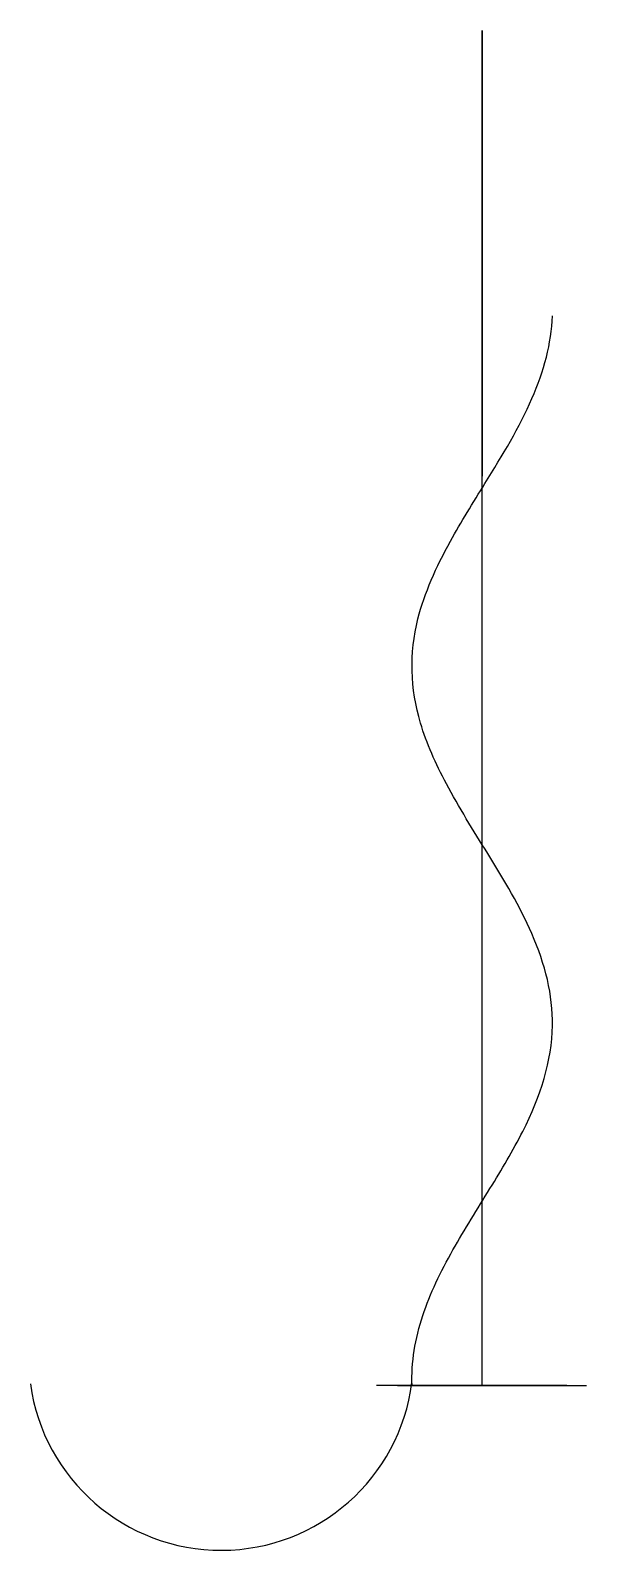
# Model space of a CAD drawing. Header units: centimetres. Extents: x -2.11 to 0.49, y -0.77 to 6.33.
import ezdxf

# ---------------------------------------------------------------- set-up
doc = ezdxf.new("R2010")
doc.units = ezdxf.units.CM
doc.header["$MEASUREMENT"] = 0
for name, color, linetype in [('DRILL BIT v2_Sketch1', 7, 'Continuous'), ('DRILL BIT v2_Sketch2', 7, 'Continuous'), ('DRILL BIT v2_Sketch3', 7, 'Continuous'), ('DRILL BIT v2_Sketch4', 7, 'Continuous'), ('DRILL BIT v2_Sketch5', 7, 'Continuous'), ('DRILL BIT v2_Sketch6', 7, 'Continuous'), ('DRILL BIT v2_Sketch7', 7, 'Continuous')]:
    doc.layers.add(name, color=color, linetype=linetype)

msp = doc.modelspace()

# ---------------------------------------------------------------- linework, layer by layer
at = {"layer": 'DRILL BIT v2_Sketch1'}
for p, q in [((-0.045, 0, 0.12), (-0.045, 0, 0.3491)), ((-0.0078, 0, -0.3519), (-0.0287, 0, -0.3271)), ((-0.0078, 0, -0.3519), (0.0247, 0, -0.3519)), ((0, 0), (0.22, 0)), ((0.22, 0, -0.12), (0, 0, -0.12)), ((0, 0, -0.12), (0, 0)), ((0.0078, 0, 0.3519), (0.0287, 0, 0.3271)), ((0.045, 0, -0.12), (0.045, 0, -0.3491)), ((0.22, 0), (0.22, 0, -0.12))]:
    msp.add_line(p, q, dxfattribs=at)
at = {"layer": 'DRILL BIT v2_Sketch1', "extrusion": (0, 1, 0)}
for centre, radius in [((0.22, 0.12), 0.175), ((0, 0), 0.352), ((0, 0), 0.3283), ((-0.22, -0.12), 0.175)]:
    msp.add_circle(centre, radius, dxfattribs=at)
at = {"layer": 'DRILL BIT v2_Sketch1'}
msp.add_point((0, 0), dxfattribs=at)
at = {"layer": 'DRILL BIT v2_Sketch2'}
msp.add_line((0, 0), (0, 5), dxfattribs=at)
msp.add_point((0, 0), dxfattribs=at)
at = {"layer": 'DRILL BIT v2_Sketch3'}
for p, q in [((-0.3278, 0, -0.0178), (-0.4937, 0, 0.1119)), ((-0.045, 0, 0.3491), (-0.045, 0, 0.12)), ((-0.0287, 0, -0.3271), (-0.0078, 0, -0.3519)), ((0.0287, 0, 0.3271), (0.0078, 0, 0.3519)), ((0.045, 0, -0.3491), (0.045, 0, -0.12)), ((0.3278, 0, 0.0178), (0.4878, 0, -0.1073))]:
    msp.add_line(p, q, dxfattribs=at)
at = {"layer": 'DRILL BIT v2_Sketch3', "extrusion": (0, -1, 0)}
msp.add_circle((0, 0), 0.352, dxfattribs=at)
for centre, radius, start, end in [((0, 0), 0.3283, 183.11217, 264.99041), ((-0.22, 0.12), 0.175, 231.95912, 0), ((0, 0), 0.352, 88.73068, 97.34422), ((0, 0), 0.352, 268.73068, 277.34422), ((0, 0), 0.3283, 3.11217, 84.99041), ((0.22, -0.12), 0.175, 51.95912, 180)]:
    msp.add_arc(centre, radius, start, end, dxfattribs=at)
at = {"layer": 'DRILL BIT v2_Sketch3'}
msp.add_point((0, 0), dxfattribs=at)
at = {"layer": 'DRILL BIT v2_Sketch4'}
msp.add_point((0, 0), dxfattribs=at)
at = {"layer": 'DRILL BIT v2_Sketch5'}
msp.add_point((0, 0), dxfattribs=at)
at = {"layer": 'DRILL BIT v2_Sketch6', "extrusion": (0.004874, 0.005878, 0.999971)}
msp.add_arc((-1.2199, 0.1299, -0.0102), 0.8992, 187.75324, 352.6442, dxfattribs=at)
at = {"layer": 'DRILL BIT v2_Sketch6'}
msp.add_open_spline([(-0.3278, 0, -0.0178), (-0.3315, 0.1094, 0.0497), (-0.3136, 0.2187, 0.1183), (-0.2775, 0.3281, 0.1755), (-0.2437, 0.4302, 0.229), (-0.1941, 0.5324, 0.2723), (-0.1366, 0.6346, 0.2986), (-0.0828, 0.73, 0.3232), (-0.0224, 0.8255, 0.3328), (0.0363, 0.921, 0.3263), (0.0912, 1.0102, 0.3202), (0.1444, 1.0994, 0.3), (0.1895, 1.1886, 0.2681), (0.2728, 1.3533, 0.2093), (0.3258, 1.518, 0.1098), (0.3282, 1.6827, 0.0079), (0.3304, 1.8261, -0.0808), (0.2947, 1.9694, -0.1698), (0.2319, 2.1128, -0.2324), (0.1772, 2.2375, -0.287), (0.1028, 2.3623, -0.3212), (0.0258, 2.487, -0.3273), (-0.0412, 2.5956, -0.3326), (-0.1097, 2.7042, -0.3167), (-0.1675, 2.8128, -0.2824), (-0.2178, 2.9073, -0.2526), (-0.2599, 3.0018, -0.209), (-0.288, 3.0964, -0.1577), (-0.3363, 3.2589, -0.0695), (-0.3409, 3.4214, 0.0414), (-0.3, 3.584, 0.1333), (-0.2697, 3.7049, 0.2017), (-0.2151, 3.8258, 0.2591), (-0.1484, 3.9467, 0.2929), (-0.0988, 4.0366, 0.318), (-0.0426, 4.1265, 0.3303), (0.013, 4.2165, 0.3281), (0.0947, 4.3487, 0.3248), (0.1748, 4.4808, 0.2897), (0.2325, 4.613, 0.2318), (0.2889, 4.742, 0.1752), (0.3235, 4.871, 0.0975), (0.3278, 5, 0.0178)], degree=3, knots=[0, 0, 0, 0, 0.32805, 0.32805, 0.32805, 0.634577, 0.634577, 0.634577, 0.920992, 0.920992, 0.920992, 1.188616, 1.188616, 1.188616, 1.682711, 1.682711, 1.682711, 2.112753, 2.112753, 2.112753, 2.487045, 2.487045, 2.487045, 2.812816, 2.812816, 2.812816, 3.096355, 3.096355, 3.096355, 3.583963, 3.583963, 3.583963, 3.946673, 3.946673, 3.946673, 4.216477, 4.216477, 4.216477, 4.613024, 4.613024, 4.613024, 5, 5, 5, 5], dxfattribs=at)
msp.add_point((0, 0), dxfattribs=at)
at = {"layer": 'DRILL BIT v2_Sketch7'}
for p, q in [((0, 5), (0, 6.3341)), ((0, 6.3341), (0, 5.1645, 2.0257)), ((0, 5.1645, 2.0257), (0, 4.25, 1.299)), ((0, 0), (0, 5)), ((0, 5), (0, 5, 1.5)), ((0, 5), (0, 4.25, 1.299))]:
    msp.add_line(p, q, dxfattribs=at)
msp.add_point((0, 0), dxfattribs=at)

doc.saveas('drawing.dxf')
